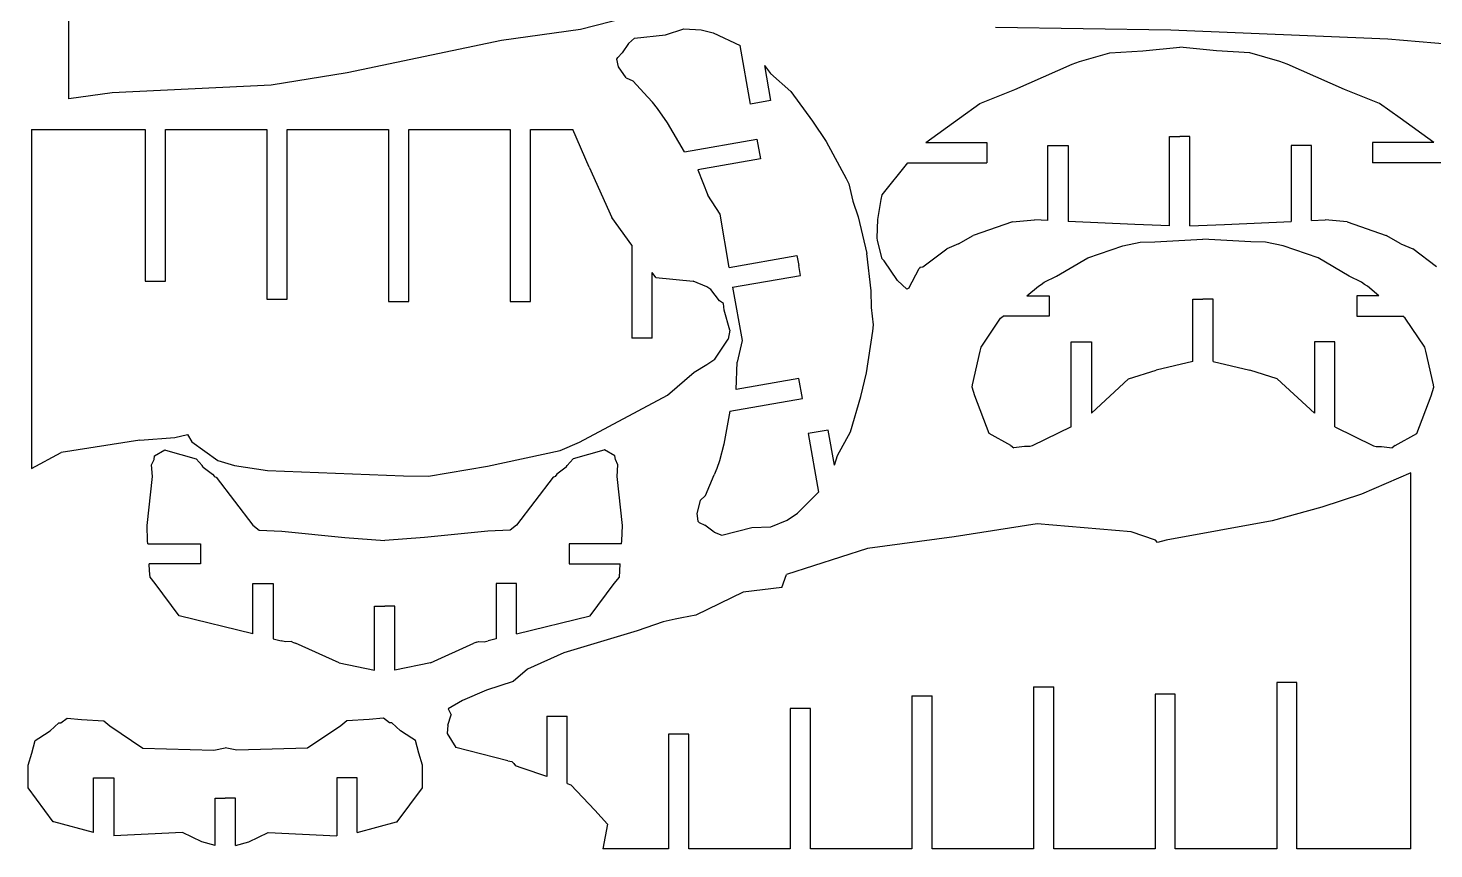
# Model space of a CAD drawing. Extents: x -403 to 998, y -258 to 587.
# Drawn here: x -398.6 to -142, y 49.3 to 199.2 of the extents above; entities that cross this region are included whole.
import ezdxf

# ---------------------------------------------------------------- set-up
doc = ezdxf.new("R2010")
doc.units = 0
doc.header["$MEASUREMENT"] = 0
doc.layers.add('LAYER_1', color=7, linetype='CONTINUOUS')

msp = doc.modelspace()

# ---------------------------------------------------------------- linework, layer by layer
at = {"layer": 'LAYER_1', "color": 30}
for points in [[(-391.1698, 186.2667), (-391.1698, 186.2667), (-391.1698, 257.5821), (-391.1698, 257.5821)], [(-284.1992, 202.3808), (-284.1992, 202.3808), (-297.7259, 198.9234), (-297.7259, 198.9234)], [(-297.7259, 198.9234), (-297.7259, 198.9234), (-312.1889, 196.8817), (-312.1889, 196.8817)], [(-222.0166, 199.2956), (-222.0166, 199.2956), (-190.021, 198.8632), (-190.021, 198.8632)], [(-190.021, 198.8632), (-190.021, 198.8632), (-150.3676, 197.2107), (-150.3676, 197.2107)], [(-312.1889, 196.8817), (-312.1889, 196.8817), (-340.3543, 190.9654), (-340.3543, 190.9654)], [(-150.3676, 197.2107), (-150.3676, 197.2107), (-138.9477, 196.2291), (-138.9477, 196.2291)], [(-340.3543, 190.9654), (-340.3543, 190.9654), (-354.2318, 188.7152), (-354.2318, 188.7152)], [(-354.2318, 188.7152), (-354.2318, 188.7152), (-383.2162, 187.312), (-383.2162, 187.312)], [(-383.2162, 187.312), (-383.2162, 187.312), (-391.1698, 186.2667), (-391.1698, 186.2667)]]:
    msp.add_open_spline(points, degree=3, dxfattribs=at)
at = {"layer": 'LAYER_1'}
for points in [[(-287.8718, 197.3428), (-287.8718, 197.3428), (-282.2161, 197.9345), (-282.2161, 197.9345)], [(-282.2161, 197.9345), (-282.2161, 197.9345), (-278.9139, 199.0098), (-278.9139, 199.0098)], [(-278.9139, 199.0098), (-278.9139, 199.0098), (-275.6958, 198.8377), (-275.6958, 198.8377)], [(-275.6958, 198.8377), (-275.6958, 198.8377), (-273.5287, 198.2745), (-273.5287, 198.2745)], [(-273.5287, 198.2745), (-273.5287, 198.2745), (-268.5801, 195.9653), (-268.5801, 195.9653)], [(-289.0083, 196.3701), (-289.0083, 196.3701), (-290.1409, 194.6184), (-290.1409, 194.6184)], [(-289.0083, 196.3701), (-289.0083, 196.3701), (-287.8718, 197.3428), (-287.8718, 197.3428)], [(-266.7086, 185.2824), (-266.7086, 185.2824), (-268.5801, 195.9653), (-268.5801, 195.9653)], [(-195.0857, 195.0009), (-195.0857, 195.0009), (-188.3625, 195.6858), (-188.3625, 195.6858)], [(-181.6392, 195.0009), (-181.6392, 195.0009), (-188.3625, 195.6858), (-188.3625, 195.6858)], [(-291.092, 193.4859), (-291.092, 193.4859), (-290.9588, 193.7673), (-290.9588, 193.7673)], [(-290.8142, 192.0697), (-290.8142, 192.0697), (-291.092, 193.4859), (-291.092, 193.4859)], [(-290.9588, 193.7673), (-290.9588, 193.7673), (-290.1409, 194.6184), (-290.1409, 194.6184)], [(-218.4584, 187.9393), (-218.4584, 187.9393), (-207.9814, 192.5931), (-207.9814, 192.5931)], [(-207.9814, 192.5931), (-207.9814, 192.5931), (-206.659, 193.0352), (-206.659, 193.0352)], [(-206.659, 193.0352), (-206.659, 193.0352), (-201.1342, 194.6333), (-201.1342, 194.6333)], [(-201.1342, 194.6333), (-201.1342, 194.6333), (-195.0857, 195.0009), (-195.0857, 195.0009)], [(-175.5907, 194.6333), (-175.5907, 194.6333), (-181.6392, 195.0009), (-181.6392, 195.0009)], [(-170.0659, 193.0352), (-170.0659, 193.0352), (-175.5907, 194.6333), (-175.5907, 194.6333)], [(-168.7435, 192.5931), (-168.7435, 192.5931), (-170.0659, 193.0352), (-170.0659, 193.0352)], [(-158.2665, 187.9393), (-158.2665, 187.9393), (-168.7435, 192.5931), (-168.7435, 192.5931)], [(-289.433, 190.0673), (-289.433, 190.0673), (-290.8142, 192.0697), (-290.8142, 192.0697)], [(-289.433, 190.0673), (-289.433, 190.0673), (-288.2158, 189.5452), (-288.2158, 189.5452)], [(-264.1834, 192.31), (-264.1834, 192.31), (-263.0641, 185.9209), (-263.0641, 185.9209)], [(-264.1834, 192.31), (-264.1834, 192.31), (-263.0495, 190.8954), (-263.0495, 190.8954)], [(-263.0495, 190.8954), (-263.0495, 190.8954), (-259.3727, 187.5841), (-259.3727, 187.5841)], [(-288.2158, 189.5452), (-288.2158, 189.5452), (-285.4292, 186.5494), (-285.4292, 186.5494)], [(-259.3727, 187.5841), (-259.3727, 187.5841), (-255.4095, 182.1779), (-255.4095, 182.1779)], [(-224.8483, 185.387), (-224.8483, 185.387), (-218.4584, 187.9393), (-218.4584, 187.9393)], [(-151.8766, 185.387), (-151.8766, 185.387), (-158.2665, 187.9393), (-158.2665, 187.9393)], [(-284.5909, 185.6263), (-284.5909, 185.6263), (-285.4292, 186.5494), (-285.4292, 186.5494)], [(-283.6736, 184.4573), (-283.6736, 184.4573), (-284.5909, 185.6263), (-284.5909, 185.6263)], [(-263.0641, 185.9209), (-263.0641, 185.9209), (-266.7086, 185.2824), (-266.7086, 185.2824)], [(-228.5791, 182.7014), (-228.5791, 182.7014), (-224.8483, 185.387), (-224.8483, 185.387)], [(-148.1458, 182.7014), (-148.1458, 182.7014), (-151.8766, 185.387), (-151.8766, 185.387)], [(-281.8396, 181.854), (-281.8396, 181.854), (-283.6736, 184.4573), (-283.6736, 184.4573)], [(-234.7279, 178.2437), (-234.7279, 178.2437), (-228.5791, 182.7014), (-228.5791, 182.7014)], [(-141.997, 178.2437), (-141.997, 178.2437), (-148.1458, 182.7014), (-148.1458, 182.7014)], [(-397.9751, 180.625), (-397.9751, 180.625), (-397.9751, 118.7191), (-397.9751, 118.7191)], [(-397.9751, 180.625), (-397.9751, 180.625), (-377.1919, 180.625), (-377.1919, 180.625)], [(-377.1919, 180.625), (-377.1919, 180.625), (-377.1919, 152.9604), (-377.1919, 152.9604)], [(-373.492, 152.9604), (-373.492, 152.9604), (-373.492, 180.625), (-373.492, 180.625)], [(-373.492, 180.625), (-373.492, 180.625), (-354.9921, 180.625), (-354.9921, 180.625)], [(-354.9921, 180.625), (-354.9921, 180.625), (-354.9921, 149.655), (-354.9921, 149.655)], [(-351.2921, 149.655), (-351.2921, 149.655), (-351.2921, 180.625), (-351.2921, 180.625)], [(-351.2921, 180.625), (-351.2921, 180.625), (-332.7922, 180.625), (-332.7922, 180.625)], [(-332.7922, 180.625), (-332.7922, 180.625), (-332.7922, 149.2451), (-332.7922, 149.2451)], [(-329.0922, 149.2451), (-329.0922, 149.2451), (-329.0922, 180.625), (-329.0922, 180.625)], [(-329.0922, 180.625), (-329.0922, 180.625), (-310.5923, 180.625), (-310.5923, 180.625)], [(-310.5923, 180.625), (-310.5923, 180.625), (-310.5923, 149.2451), (-310.5923, 149.2451)], [(-306.8924, 149.2451), (-306.8924, 149.2451), (-306.8924, 180.625), (-306.8924, 180.625)], [(-306.8924, 180.625), (-306.8924, 180.625), (-299.1652, 180.625), (-299.1652, 180.625)], [(-296.1704, 173.7595), (-296.1704, 173.7595), (-299.1652, 180.625), (-299.1652, 180.625)], [(-278.7867, 176.5812), (-278.7867, 176.5812), (-281.8396, 181.854), (-281.8396, 181.854)], [(-255.4095, 182.1779), (-255.4095, 182.1779), (-252.9121, 178.4596), (-252.9121, 178.4596)], [(-278.7867, 176.5812), (-278.7867, 176.5812), (-265.5378, 178.9024), (-265.5378, 178.9024)], [(-265.5378, 178.9024), (-265.5378, 178.9024), (-264.8992, 175.2578), (-264.8992, 175.2578)], [(-252.9121, 178.4596), (-252.9121, 178.4596), (-249.2658, 171.7224), (-249.2658, 171.7224)], [(-234.7279, 178.2437), (-234.7279, 178.2437), (-223.5701, 178.2437), (-223.5701, 178.2437)], [(-223.5701, 178.2437), (-223.5701, 178.2437), (-223.5701, 174.5438), (-223.5701, 174.5438)], [(-212.4123, 164.0337), (-212.4123, 164.0337), (-212.4123, 177.6981), (-212.4123, 177.6981)], [(-212.4123, 177.6981), (-212.4123, 177.6981), (-208.7124, 177.6981), (-208.7124, 177.6981)], [(-208.7124, 177.6981), (-208.7124, 177.6981), (-208.7124, 163.8654), (-208.7124, 163.8654)], [(-190.2125, 163.0664), (-190.2125, 163.0664), (-190.2125, 179.3404), (-190.2125, 179.3404)], [(-190.2125, 179.3404), (-190.2125, 179.3404), (-188.3625, 179.3404), (-188.3625, 179.3404)], [(-186.5124, 179.3404), (-186.5124, 179.3404), (-188.3625, 179.3404), (-188.3625, 179.3404)], [(-186.5124, 163.0664), (-186.5124, 163.0664), (-186.5124, 179.3404), (-186.5124, 179.3404)], [(-164.3126, 177.6981), (-164.3126, 177.6981), (-168.0125, 177.6981), (-168.0125, 177.6981)], [(-168.0125, 177.6981), (-168.0125, 177.6981), (-168.0125, 163.8654), (-168.0125, 163.8654)], [(-164.3126, 164.0337), (-164.3126, 164.0337), (-164.3126, 177.6981), (-164.3126, 177.6981)], [(-141.997, 178.2437), (-141.997, 178.2437), (-153.1548, 178.2437), (-153.1548, 178.2437)], [(-153.1548, 178.2437), (-153.1548, 178.2437), (-153.1548, 174.5438), (-153.1548, 174.5438)], [(-264.8992, 175.2578), (-264.8992, 175.2578), (-276.3515, 173.2514), (-276.3515, 173.2514)], [(-242.6874, 168.7099), (-242.6874, 168.7099), (-238.0025, 174.5438), (-238.0025, 174.5438)], [(-238.0025, 174.5438), (-238.0025, 174.5438), (-223.5701, 174.5438), (-223.5701, 174.5438)], [(-138.7224, 174.5438), (-138.7224, 174.5438), (-153.1548, 174.5438), (-153.1548, 174.5438)], [(-296.1704, 173.7595), (-296.1704, 173.7595), (-292.0115, 164.5502), (-292.0115, 164.5502)], [(-276.3515, 173.2514), (-276.3515, 173.2514), (-274.4918, 168.6361), (-274.4918, 168.6361)], [(-249.2658, 171.7224), (-249.2658, 171.7224), (-248.7614, 170.6914), (-248.7614, 170.6914)], [(-248.7614, 170.6914), (-248.7614, 170.6914), (-248.0108, 167.5442), (-248.0108, 167.5442)], [(-272.2548, 165.2111), (-272.2548, 165.2111), (-274.4918, 168.6361), (-274.4918, 168.6361)], [(-248.0108, 167.5442), (-248.0108, 167.5442), (-247.058, 164.6802), (-247.058, 164.6802)], [(-243.4618, 164.2021), (-243.4618, 164.2021), (-242.8654, 167.8331), (-242.8654, 167.8331)], [(-242.8654, 167.8331), (-242.8654, 167.8331), (-242.6874, 168.7099), (-242.6874, 168.7099)], [(-288.3925, 159.5068), (-288.3925, 159.5068), (-292.0115, 164.5502), (-292.0115, 164.5502)], [(-270.6364, 155.4711), (-270.6364, 155.4711), (-272.2548, 165.2111), (-272.2548, 165.2111)], [(-247.058, 164.6802), (-247.058, 164.6802), (-245.4854, 157.9992), (-245.4854, 157.9992)], [(-243.5939, 160.8437), (-243.5939, 160.8437), (-243.4618, 164.2021), (-243.4618, 164.2021)], [(-218.8932, 163.7638), (-218.8932, 163.7638), (-226.0596, 161.2809), (-226.0596, 161.2809)], [(-218.8932, 163.7638), (-218.8932, 163.7638), (-214.8867, 164.1463), (-214.8867, 164.1463)], [(-212.4123, 164.0337), (-212.4123, 164.0337), (-214.8867, 164.1463), (-214.8867, 164.1463)], [(-196.5364, 163.3114), (-196.5364, 163.3114), (-208.7124, 163.8654), (-208.7124, 163.8654)], [(-190.2125, 163.0664), (-190.2125, 163.0664), (-196.5364, 163.3114), (-196.5364, 163.3114)], [(-186.5124, 163.0664), (-186.5124, 163.0664), (-180.1885, 163.3114), (-180.1885, 163.3114)], [(-180.1885, 163.3114), (-180.1885, 163.3114), (-168.0125, 163.8654), (-168.0125, 163.8654)], [(-164.3126, 164.0337), (-164.3126, 164.0337), (-161.8382, 164.1463), (-161.8382, 164.1463)], [(-157.8317, 163.7638), (-157.8317, 163.7638), (-161.8382, 164.1463), (-161.8382, 164.1463)], [(-157.8317, 163.7638), (-157.8317, 163.7638), (-150.6653, 161.2809), (-150.6653, 161.2809)], [(-288.3925, 159.5068), (-288.3925, 159.5068), (-288.3925, 142.5588), (-288.3925, 142.5588)], [(-243.5317, 160.3481), (-243.5317, 160.3481), (-243.5939, 160.8437), (-243.5939, 160.8437)], [(-242.679, 157.0042), (-242.679, 157.0042), (-243.5317, 160.3481), (-243.5317, 160.3481)], [(-228.7229, 159.7949), (-228.7229, 159.7949), (-230.8966, 158.8269), (-230.8966, 158.8269)], [(-228.7229, 159.7949), (-228.7229, 159.7949), (-226.0596, 161.2809), (-226.0596, 161.2809)], [(-205.1362, 157.2062), (-205.1362, 157.2062), (-198.7805, 159.4273), (-198.7805, 159.4273)], [(-198.7805, 159.4273), (-198.7805, 159.4273), (-195.5643, 160.0952), (-195.5643, 160.0952)], [(-195.5643, 160.0952), (-195.5643, 160.0952), (-192.8951, 160.1123), (-192.8951, 160.1123)], [(-192.8951, 160.1123), (-192.8951, 160.1123), (-184.1292, 160.6401), (-184.1292, 160.6401)], [(-175.3632, 160.1123), (-175.3632, 160.1123), (-184.1292, 160.6401), (-184.1292, 160.6401)], [(-172.6941, 160.0952), (-172.6941, 160.0952), (-175.3632, 160.1123), (-175.3632, 160.1123)], [(-169.4779, 159.4273), (-169.4779, 159.4273), (-172.6941, 160.0952), (-172.6941, 160.0952)], [(-163.1222, 157.2062), (-163.1222, 157.2062), (-169.4779, 159.4273), (-169.4779, 159.4273)], [(-148.002, 159.7949), (-148.002, 159.7949), (-150.6653, 161.2809), (-150.6653, 161.2809)], [(-148.002, 159.7949), (-148.002, 159.7949), (-145.8283, 158.8269), (-145.8283, 158.8269)], [(-270.6364, 155.4711), (-270.6364, 155.4711), (-258.2285, 157.6449), (-258.2285, 157.6449)], [(-258.2285, 157.6449), (-258.2285, 157.6449), (-257.9093, 155.8226), (-257.9093, 155.8226)], [(-244.6931, 151.1815), (-244.6931, 151.1815), (-245.4854, 157.9992), (-245.4854, 157.9992)], [(-242.3065, 156.6739), (-242.3065, 156.6739), (-242.679, 157.0042), (-242.679, 157.0042)], [(-239.9111, 153.0642), (-239.9111, 153.0642), (-242.3065, 156.6739), (-242.3065, 156.6739)], [(-235.2341, 155.5745), (-235.2341, 155.5745), (-230.8966, 158.8269), (-230.8966, 158.8269)], [(-210.8486, 153.8681), (-210.8486, 153.8681), (-205.1362, 157.2062), (-205.1362, 157.2062)], [(-157.4098, 153.8681), (-157.4098, 153.8681), (-163.1222, 157.2062), (-163.1222, 157.2062)], [(-141.4908, 155.5745), (-141.4908, 155.5745), (-145.8283, 158.8269), (-145.8283, 158.8269)], [(-284.0123, 153.5994), (-284.0123, 153.5994), (-284.6925, 154.51), (-284.6925, 154.51)], [(-284.6925, 142.5588), (-284.6925, 142.5588), (-284.6925, 154.51), (-284.6925, 154.51)], [(-269.9979, 151.8266), (-269.9979, 151.8266), (-257.59, 154.0004), (-257.59, 154.0004)], [(-257.59, 154.0004), (-257.59, 154.0004), (-257.9093, 155.8226), (-257.9093, 155.8226)], [(-237.8085, 151.6897), (-237.8085, 151.6897), (-235.9204, 155.265), (-235.9204, 155.265)], [(-235.7595, 155.5012), (-235.7595, 155.5012), (-235.9204, 155.265), (-235.9204, 155.265)], [(-235.7595, 155.5012), (-235.7595, 155.5012), (-235.2341, 155.5745), (-235.2341, 155.5745)], [(-377.1919, 152.9604), (-377.1919, 152.9604), (-373.492, 152.9604), (-373.492, 152.9604)], [(-284.0123, 153.5994), (-284.0123, 153.5994), (-277.185, 152.9789), (-277.185, 152.9789)], [(-274.6896, 151.9078), (-274.6896, 151.9078), (-277.185, 152.9789), (-277.185, 152.9789)], [(-273.9654, 151.4065), (-273.9654, 151.4065), (-274.6896, 151.9078), (-274.6896, 151.9078)], [(-272.3721, 149.3839), (-272.3721, 149.3839), (-273.9654, 151.4065), (-273.9654, 151.4065)], [(-269.9979, 151.8266), (-269.9979, 151.8266), (-268.2087, 142.1165), (-268.2087, 142.1165)], [(-238.1691, 151.4606), (-238.1691, 151.4606), (-239.9111, 153.0642), (-239.9111, 153.0642)], [(-237.8085, 151.6897), (-237.8085, 151.6897), (-238.1691, 151.4606), (-238.1691, 151.4606)], [(-216.2473, 150.279), (-216.2473, 150.279), (-214.1434, 152.0578), (-214.1434, 152.0578)], [(-214.1434, 152.0578), (-214.1434, 152.0578), (-213.6307, 152.3392), (-213.6307, 152.3392)], [(-213.6307, 152.3392), (-213.6307, 152.3392), (-213.0991, 152.7555), (-213.0991, 152.7555)], [(-213.0991, 152.7555), (-213.0991, 152.7555), (-210.8486, 153.8681), (-210.8486, 153.8681)], [(-155.1593, 152.7555), (-155.1593, 152.7555), (-157.4098, 153.8681), (-157.4098, 153.8681)], [(-154.6276, 152.3392), (-154.6276, 152.3392), (-155.1593, 152.7555), (-155.1593, 152.7555)], [(-154.115, 152.0578), (-154.115, 152.0578), (-154.6276, 152.3392), (-154.6276, 152.3392)], [(-152.0111, 150.279), (-152.0111, 150.279), (-154.115, 152.0578), (-154.115, 152.0578)], [(-354.9921, 149.655), (-354.9921, 149.655), (-351.2921, 149.655), (-351.2921, 149.655)], [(-332.7922, 149.2451), (-332.7922, 149.2451), (-329.0922, 149.2451), (-329.0922, 149.2451)], [(-310.5923, 149.2451), (-310.5923, 149.2451), (-306.8924, 149.2451), (-306.8924, 149.2451)], [(-271.6633, 148.8531), (-271.6633, 148.8531), (-272.3721, 149.3839), (-272.3721, 149.3839)], [(-271.5103, 147.6712), (-271.5103, 147.6712), (-271.6633, 148.8531), (-271.6633, 148.8531)], [(-244.6155, 148.1642), (-244.6155, 148.1642), (-244.6931, 151.1815), (-244.6931, 151.1815)], [(-216.2473, 150.279), (-216.2473, 150.279), (-212.2131, 150.279), (-212.2131, 150.279)], [(-212.2131, 150.279), (-212.2131, 150.279), (-212.2131, 146.579), (-212.2131, 146.579)], [(-185.9792, 138.2548), (-185.9792, 138.2548), (-185.9792, 149.6721), (-185.9792, 149.6721)], [(-185.9792, 149.6721), (-185.9792, 149.6721), (-184.1292, 149.6721), (-184.1292, 149.6721)], [(-182.2792, 149.6721), (-182.2792, 149.6721), (-184.1292, 149.6721), (-184.1292, 149.6721)], [(-182.2792, 138.2548), (-182.2792, 138.2548), (-182.2792, 149.6721), (-182.2792, 149.6721)], [(-152.0111, 150.279), (-152.0111, 150.279), (-156.0453, 150.279), (-156.0453, 150.279)], [(-156.0453, 150.279), (-156.0453, 150.279), (-156.0453, 146.579), (-156.0453, 146.579)], [(-270.4884, 143.9828), (-270.4884, 143.9828), (-271.5103, 147.6712), (-271.5103, 147.6712)], [(-244.2515, 144.9493), (-244.2515, 144.9493), (-244.6155, 148.1642), (-244.6155, 148.1642)], [(-221.0714, 146.1937), (-221.0714, 146.1937), (-220.6168, 146.579), (-220.6168, 146.579)], [(-212.2131, 146.579), (-212.2131, 146.579), (-220.6168, 146.579), (-220.6168, 146.579)], [(-156.0453, 146.579), (-156.0453, 146.579), (-147.6416, 146.579), (-147.6416, 146.579)], [(-147.1869, 146.1937), (-147.1869, 146.1937), (-147.6416, 146.579), (-147.6416, 146.579)], [(-270.4884, 143.9828), (-270.4884, 143.9828), (-270.7971, 142.3643), (-270.7971, 142.3643)], [(-245.5142, 136.2327), (-245.5142, 136.2327), (-244.3754, 143.8083), (-244.3754, 143.8083)], [(-244.3754, 143.8083), (-244.3754, 143.8083), (-244.2515, 144.9493), (-244.2515, 144.9493)], [(-224.6089, 140.8753), (-224.6089, 140.8753), (-221.0714, 146.1937), (-221.0714, 146.1937)], [(-143.6495, 140.8753), (-143.6495, 140.8753), (-147.1869, 146.1937), (-147.1869, 146.1937)], [(-284.6925, 142.5588), (-284.6925, 142.5588), (-288.3925, 142.5588), (-288.3925, 142.5588)], [(-272.9784, 139.0905), (-272.9784, 139.0905), (-270.7971, 142.3643), (-270.7971, 142.3643)], [(-268.2087, 142.1165), (-268.2087, 142.1165), (-269.1482, 138.1351), (-269.1482, 138.1351)], [(-208.1791, 141.883), (-208.1791, 141.883), (-205.3108, 141.883), (-205.3108, 141.883)], [(-208.1791, 134.1773), (-208.1791, 134.1773), (-208.1791, 141.883), (-208.1791, 141.883)], [(-205.3108, 141.883), (-205.3108, 141.883), (-204.479, 141.883), (-204.479, 141.883)], [(-204.479, 141.883), (-204.479, 141.883), (-204.479, 128.8716), (-204.479, 128.8716)], [(-163.7793, 141.883), (-163.7793, 141.883), (-163.7793, 128.8716), (-163.7793, 128.8716)], [(-162.9476, 141.883), (-162.9476, 141.883), (-163.7793, 141.883), (-163.7793, 141.883)], [(-160.0793, 141.883), (-160.0793, 141.883), (-162.9476, 141.883), (-162.9476, 141.883)], [(-160.0793, 134.1773), (-160.0793, 134.1773), (-160.0793, 141.883), (-160.0793, 141.883)], [(-274.6896, 137.708), (-274.6896, 137.708), (-273.2469, 138.69), (-273.2469, 138.69)], [(-273.2469, 138.69), (-273.2469, 138.69), (-272.9784, 139.0905), (-272.9784, 139.0905)], [(-226.1853, 134.0013), (-226.1853, 134.0013), (-224.7912, 140.1468), (-224.7912, 140.1468)], [(-224.7912, 140.1468), (-224.7912, 140.1468), (-224.6089, 140.8753), (-224.6089, 140.8753)], [(-143.4672, 140.1468), (-143.4672, 140.1468), (-143.6495, 140.8753), (-143.6495, 140.8753)], [(-142.0731, 134.0013), (-142.0731, 134.0013), (-143.4672, 140.1468), (-143.4672, 140.1468)], [(-281.847, 132.1268), (-281.847, 132.1268), (-276.98, 136.3385), (-276.98, 136.3385)], [(-276.98, 136.3385), (-276.98, 136.3385), (-274.6896, 137.708), (-274.6896, 137.708)], [(-269.3281, 133.1623), (-269.3281, 133.1623), (-269.1482, 138.1351), (-269.1482, 138.1351)], [(-246.5988, 131.8869), (-246.5988, 131.8869), (-245.5142, 136.2327), (-245.5142, 136.2327)], [(-197.6878, 135.137), (-197.6878, 135.137), (-192.6649, 136.6747), (-192.6649, 136.6747)], [(-185.9792, 138.2548), (-185.9792, 138.2548), (-192.6649, 136.6747), (-192.6649, 136.6747)], [(-182.2792, 138.2548), (-182.2792, 138.2548), (-175.5935, 136.6747), (-175.5935, 136.6747)], [(-170.5706, 135.137), (-170.5706, 135.137), (-175.5935, 136.6747), (-175.5935, 136.6747)], [(-257.8759, 135.1687), (-257.8759, 135.1687), (-269.3281, 133.1623), (-269.3281, 133.1623)], [(-257.2374, 131.5242), (-257.2374, 131.5242), (-257.8759, 135.1687), (-257.8759, 135.1687)], [(-226.2574, 133.6111), (-226.2574, 133.6111), (-226.1853, 134.0013), (-226.1853, 134.0013)], [(-225.7605, 132.0255), (-225.7605, 132.0255), (-226.2574, 133.6111), (-226.2574, 133.6111)], [(-208.1791, 126.3695), (-208.1791, 126.3695), (-208.1791, 134.1773), (-208.1791, 134.1773)], [(-197.6878, 135.137), (-197.6878, 135.137), (-204.479, 128.8716), (-204.479, 128.8716)], [(-170.5706, 135.137), (-170.5706, 135.137), (-163.7793, 128.8716), (-163.7793, 128.8716)], [(-160.0793, 126.3695), (-160.0793, 126.3695), (-160.0793, 134.1773), (-160.0793, 134.1773)], [(-142.4979, 132.0255), (-142.4979, 132.0255), (-142.001, 133.6111), (-142.001, 133.6111)], [(-142.001, 133.6111), (-142.001, 133.6111), (-142.0731, 134.0013), (-142.0731, 134.0013)], [(-297.9171, 123.547), (-297.9171, 123.547), (-281.847, 132.1268), (-281.847, 132.1268)], [(-270.4863, 129.203), (-270.4863, 129.203), (-257.2374, 131.5242), (-257.2374, 131.5242)], [(-248.4881, 125.4553), (-248.4881, 125.4553), (-246.5988, 131.8869), (-246.5988, 131.8869)], [(-223.1515, 125.1296), (-223.1515, 125.1296), (-225.7605, 132.0255), (-225.7605, 132.0255)], [(-145.1069, 125.1296), (-145.1069, 125.1296), (-142.4979, 132.0255), (-142.4979, 132.0255)], [(-270.4863, 129.203), (-270.4863, 129.203), (-271.5649, 123.2064), (-271.5649, 123.2064)], [(-252.5251, 125.7646), (-252.5251, 125.7646), (-256.1695, 125.1261), (-256.1695, 125.1261)], [(-251.4057, 119.3754), (-251.4057, 119.3754), (-252.5251, 125.7646), (-252.5251, 125.7646)], [(-208.1791, 126.3695), (-208.1791, 126.3695), (-215.2803, 122.9071), (-215.2803, 122.9071)], [(-160.0793, 126.3695), (-160.0793, 126.3695), (-152.9781, 122.9071), (-152.9781, 122.9071)], [(-378.1798, 123.921), (-378.1798, 123.921), (-392.561, 121.6862), (-392.561, 121.6862)], [(-378.1798, 123.921), (-378.1798, 123.921), (-371.7947, 124.4344), (-371.7947, 124.4344)], [(-371.7947, 124.4344), (-371.7947, 124.4344), (-369.475, 124.9662), (-369.475, 124.9662)], [(-369.475, 124.9662), (-369.475, 124.9662), (-368.6631, 123.64), (-368.6631, 123.64)], [(-368.6631, 123.64), (-368.6631, 123.64), (-363.9629, 120.2039), (-363.9629, 120.2039)], [(-301.4547, 122.0067), (-301.4547, 122.0067), (-297.9171, 123.547), (-297.9171, 123.547)], [(-271.5649, 123.2064), (-271.5649, 123.2064), (-272.4046, 120.1347), (-272.4046, 120.1347)], [(-256.1695, 125.1261), (-256.1695, 125.1261), (-254.2979, 114.4432), (-254.2979, 114.4432)], [(-250.8203, 121.0913), (-250.8203, 121.0913), (-248.4881, 125.4553), (-248.4881, 125.4553)], [(-219.1984, 122.9232), (-219.1984, 122.9232), (-223.1515, 125.1296), (-223.1515, 125.1296)], [(-149.06, 122.9232), (-149.06, 122.9232), (-145.1069, 125.1296), (-145.1069, 125.1296)], [(-397.9751, 118.7191), (-397.9751, 118.7191), (-392.561, 121.6862), (-392.561, 121.6862)], [(-375.5887, 120.3613), (-375.5887, 120.3613), (-375.5156, 121.0519), (-375.5156, 121.0519)], [(-375.5156, 121.0519), (-375.5156, 121.0519), (-373.6293, 122.1282), (-373.6293, 122.1282)], [(-373.6293, 122.1282), (-373.6293, 122.1282), (-373.4684, 122.1061), (-373.4684, 122.1061)], [(-373.4684, 122.1061), (-373.4684, 122.1061), (-367.9017, 120.4891), (-367.9017, 120.4891)], [(-314.7279, 119.1677), (-314.7279, 119.1677), (-301.4547, 122.0067), (-301.4547, 122.0067)], [(-293.4997, 122.1061), (-293.4997, 122.1061), (-299.0664, 120.4891), (-299.0664, 120.4891)], [(-293.3388, 122.1282), (-293.3388, 122.1282), (-293.4997, 122.1061), (-293.4997, 122.1061)], [(-291.4525, 121.0519), (-291.4525, 121.0519), (-293.3388, 122.1282), (-293.3388, 122.1282)], [(-291.3794, 120.3613), (-291.3794, 120.3613), (-291.4525, 121.0519), (-291.4525, 121.0519)], [(-251.4057, 119.3754), (-251.4057, 119.3754), (-250.8203, 121.0913), (-250.8203, 121.0913)], [(-219.1984, 122.9232), (-219.1984, 122.9232), (-218.6572, 122.5252), (-218.6572, 122.5252)], [(-216.7202, 122.7412), (-216.7202, 122.7412), (-218.6572, 122.5252), (-218.6572, 122.5252)], [(-215.7209, 122.7546), (-215.7209, 122.7546), (-216.7202, 122.7412), (-216.7202, 122.7412)], [(-215.2803, 122.9071), (-215.2803, 122.9071), (-215.7209, 122.7546), (-215.7209, 122.7546)], [(-152.9781, 122.9071), (-152.9781, 122.9071), (-152.5375, 122.7546), (-152.5375, 122.7546)], [(-152.5375, 122.7546), (-152.5375, 122.7546), (-151.5382, 122.7412), (-151.5382, 122.7412)], [(-151.5382, 122.7412), (-151.5382, 122.7412), (-149.6012, 122.5252), (-149.6012, 122.5252)], [(-149.06, 122.9232), (-149.06, 122.9232), (-149.6012, 122.5252), (-149.6012, 122.5252)], [(-376.0519, 119.3916), (-376.0519, 119.3916), (-375.5887, 120.3613), (-375.5887, 120.3613)], [(-375.9011, 117.2985), (-375.9011, 117.2985), (-376.0519, 119.3916), (-376.0519, 119.3916)], [(-366.7818, 119.2981), (-366.7818, 119.2981), (-367.9017, 120.4891), (-367.9017, 120.4891)], [(-366.6162, 119.0104), (-366.6162, 119.0104), (-366.7818, 119.2981), (-366.7818, 119.2981)], [(-366.6162, 119.0104), (-366.6162, 119.0104), (-364.9171, 117.7331), (-364.9171, 117.7331)], [(-363.9629, 120.2039), (-363.9629, 120.2039), (-360.9032, 119.2777), (-360.9032, 119.2777)], [(-360.9032, 119.2777), (-360.9032, 119.2777), (-354.8653, 118.3835), (-354.8653, 118.3835)], [(-354.8653, 118.3835), (-354.8653, 118.3835), (-330.0743, 117.4089), (-330.0743, 117.4089)], [(-325.5057, 117.3455), (-325.5057, 117.3455), (-314.7279, 119.1677), (-314.7279, 119.1677)], [(-300.3519, 119.0104), (-300.3519, 119.0104), (-302.051, 117.7331), (-302.051, 117.7331)], [(-300.3519, 119.0104), (-300.3519, 119.0104), (-300.1863, 119.2981), (-300.1863, 119.2981)], [(-300.1863, 119.2981), (-300.1863, 119.2981), (-299.0664, 120.4891), (-299.0664, 120.4891)], [(-290.9162, 119.3916), (-290.9162, 119.3916), (-291.3794, 120.3613), (-291.3794, 120.3613)], [(-291.067, 117.2985), (-291.067, 117.2985), (-290.9162, 119.3916), (-290.9162, 119.3916)], [(-272.8699, 118.7235), (-272.8699, 118.7235), (-273.3445, 117.5704), (-273.3445, 117.5704)], [(-272.4046, 120.1347), (-272.4046, 120.1347), (-272.8699, 118.7235), (-272.8699, 118.7235)], [(-376.8597, 108.3617), (-376.8597, 108.3617), (-375.9011, 117.2985), (-375.9011, 117.2985)], [(-364.9171, 117.7331), (-364.9171, 117.7331), (-364.5709, 117.3029), (-364.5709, 117.3029)], [(-364.5709, 117.3029), (-364.5709, 117.3029), (-364.4713, 117.2308), (-364.4713, 117.2308)], [(-364.4713, 117.2308), (-364.4713, 117.2308), (-364.235, 117.1478), (-364.235, 117.1478)], [(-364.235, 117.1478), (-364.235, 117.1478), (-357.548, 108.4101), (-357.548, 108.4101)], [(-330.0743, 117.4089), (-330.0743, 117.4089), (-325.5057, 117.3455), (-325.5057, 117.3455)], [(-302.7331, 117.1478), (-302.7331, 117.1478), (-309.4201, 108.4101), (-309.4201, 108.4101)], [(-302.4968, 117.2308), (-302.4968, 117.2308), (-302.7331, 117.1478), (-302.7331, 117.1478)], [(-302.3972, 117.3029), (-302.3972, 117.3029), (-302.4968, 117.2308), (-302.4968, 117.2308)], [(-302.051, 117.7331), (-302.051, 117.7331), (-302.3972, 117.3029), (-302.3972, 117.3029)], [(-290.1084, 108.3617), (-290.1084, 108.3617), (-291.067, 117.2985), (-291.067, 117.2985)], [(-274.9467, 113.8057), (-274.9467, 113.8057), (-273.3445, 117.5704), (-273.3445, 117.5704)], [(-146.1888, 117.9807), (-146.1888, 117.9807), (-155.2164, 114.0623), (-155.2164, 114.0623)], [(-146.1888, 49.2958), (-146.1888, 49.2958), (-146.1888, 117.9807), (-146.1888, 117.9807)], [(-275.9139, 112.9009), (-275.9139, 112.9009), (-274.9467, 113.8057), (-274.9467, 113.8057)], [(-258.1668, 110.5892), (-258.1668, 110.5892), (-254.2979, 114.4432), (-254.2979, 114.4432)], [(-155.2164, 114.0623), (-155.2164, 114.0623), (-162.433, 111.6673), (-162.433, 111.6673)], [(-275.9139, 112.9009), (-275.9139, 112.9009), (-276.5321, 110.5481), (-276.5321, 110.5481)], [(-276.5321, 110.5481), (-276.5321, 110.5481), (-276.3119, 109.1219), (-276.3119, 109.1219)], [(-260.0133, 109.3229), (-260.0133, 109.3229), (-258.1668, 110.5892), (-258.1668, 110.5892)], [(-162.433, 111.6673), (-162.433, 111.6673), (-171.5127, 109.1638), (-171.5127, 109.1638)], [(-376.7559, 105.5544), (-376.7559, 105.5544), (-376.8597, 108.3617), (-376.8597, 108.3617)], [(-357.548, 108.4101), (-357.548, 108.4101), (-356.4044, 107.461), (-356.4044, 107.461)], [(-309.4201, 108.4101), (-309.4201, 108.4101), (-310.5637, 107.461), (-310.5637, 107.461)], [(-290.2122, 105.5544), (-290.2122, 105.5544), (-290.1084, 108.3617), (-290.1084, 108.3617)], [(-276.3119, 109.1219), (-276.3119, 109.1219), (-276.091, 108.9026), (-276.091, 108.9026)], [(-276.091, 108.9026), (-276.091, 108.9026), (-275.0324, 108.3802), (-275.0324, 108.3802)], [(-273.3718, 107.1178), (-273.3718, 107.1178), (-275.0324, 108.3802), (-275.0324, 108.3802)], [(-271.9723, 106.5894), (-271.9723, 106.5894), (-266.4524, 107.9556), (-266.4524, 107.9556)], [(-266.4524, 107.9556), (-266.4524, 107.9556), (-262.9812, 108.067), (-262.9812, 108.067)], [(-262.9812, 108.067), (-262.9812, 108.067), (-260.0133, 109.3229), (-260.0133, 109.3229)], [(-214.3723, 108.6407), (-214.3723, 108.6407), (-229.5409, 106.2799), (-229.5409, 106.2799)], [(-197.2248, 107.1984), (-197.2248, 107.1984), (-214.3723, 108.6407), (-214.3723, 108.6407)], [(-171.5127, 109.1638), (-171.5127, 109.1638), (-190.8696, 105.6343), (-190.8696, 105.6343)], [(-376.7216, 105.0119), (-376.7216, 105.0119), (-376.7559, 105.5544), (-376.7559, 105.5544)], [(-356.4044, 107.461), (-356.4044, 107.461), (-352.2763, 107.3065), (-352.2763, 107.3065)], [(-352.2763, 107.3065), (-352.2763, 107.3065), (-340.7573, 106.1303), (-340.7573, 106.1303)], [(-340.7573, 106.1303), (-340.7573, 106.1303), (-333.4841, 105.6245), (-333.4841, 105.6245)], [(-326.2108, 106.1303), (-326.2108, 106.1303), (-333.4841, 105.6245), (-333.4841, 105.6245)], [(-314.6918, 107.3065), (-314.6918, 107.3065), (-326.2108, 106.1303), (-326.2108, 106.1303)], [(-310.5637, 107.461), (-310.5637, 107.461), (-314.6918, 107.3065), (-314.6918, 107.3065)], [(-290.2465, 105.0119), (-290.2465, 105.0119), (-290.2122, 105.5544), (-290.2122, 105.5544)], [(-273.3718, 107.1178), (-273.3718, 107.1178), (-271.9723, 106.5894), (-271.9723, 106.5894)], [(-229.5409, 106.2799), (-229.5409, 106.2799), (-245.3573, 104.1255), (-245.3573, 104.1255)], [(-192.8129, 105.6424), (-192.8129, 105.6424), (-197.2248, 107.1984), (-197.2248, 107.1984)], [(-192.4079, 105.23), (-192.4079, 105.23), (-192.8129, 105.6424), (-192.8129, 105.6424)], [(-190.8696, 105.6343), (-190.8696, 105.6343), (-192.4079, 105.23), (-192.4079, 105.23)], [(-376.7216, 105.0119), (-376.7216, 105.0119), (-367.1277, 105.0119), (-367.1277, 105.0119)], [(-367.1277, 105.0119), (-367.1277, 105.0119), (-367.1277, 101.3119), (-367.1277, 101.3119)], [(-290.2465, 105.0119), (-290.2465, 105.0119), (-299.8404, 105.0119), (-299.8404, 105.0119)], [(-299.8404, 105.0119), (-299.8404, 105.0119), (-299.8404, 101.3119), (-299.8404, 101.3119)], [(-245.3573, 104.1255), (-245.3573, 104.1255), (-260.1485, 99.393), (-260.1485, 99.393)], [(-376.41, 100.0901), (-376.41, 100.0901), (-376.4874, 101.3119), (-376.4874, 101.3119)], [(-367.1277, 101.3119), (-367.1277, 101.3119), (-376.4874, 101.3119), (-376.4874, 101.3119)], [(-376.3169, 98.8917), (-376.3169, 98.8917), (-376.41, 100.0901), (-376.41, 100.0901)], [(-299.8404, 101.3119), (-299.8404, 101.3119), (-290.4807, 101.3119), (-290.4807, 101.3119)], [(-290.6512, 98.8917), (-290.6512, 98.8917), (-290.5581, 100.0901), (-290.5581, 100.0901)], [(-290.5581, 100.0901), (-290.5581, 100.0901), (-290.4807, 101.3119), (-290.4807, 101.3119)], [(-375.3738, 97.7375), (-375.3738, 97.7375), (-376.3169, 98.8917), (-376.3169, 98.8917)], [(-371.0015, 91.8543), (-371.0015, 91.8543), (-375.3738, 97.7375), (-375.3738, 97.7375)], [(-357.5339, 88.5552), (-357.5339, 88.5552), (-357.5339, 97.768), (-357.5339, 97.768)], [(-357.5339, 97.768), (-357.5339, 97.768), (-353.8339, 97.768), (-353.8339, 97.768)], [(-353.8339, 97.768), (-353.8339, 97.768), (-353.8339, 87.6488), (-353.8339, 87.6488)], [(-309.4342, 97.768), (-309.4342, 97.768), (-313.1342, 97.768), (-313.1342, 97.768)], [(-313.1342, 97.768), (-313.1342, 97.768), (-313.1342, 87.6488), (-313.1342, 87.6488)], [(-309.4342, 88.5552), (-309.4342, 88.5552), (-309.4342, 97.768), (-309.4342, 97.768)], [(-295.9666, 91.8543), (-295.9666, 91.8543), (-291.5943, 97.7375), (-291.5943, 97.7375)], [(-291.5943, 97.7375), (-291.5943, 97.7375), (-290.6512, 98.8917), (-290.6512, 98.8917)], [(-260.9998, 97.0375), (-260.9998, 97.0375), (-260.1485, 99.393), (-260.1485, 99.393)], [(-268.0298, 96.1948), (-268.0298, 96.1948), (-276.6945, 91.973), (-276.6945, 91.973)], [(-260.9998, 97.0375), (-260.9998, 97.0375), (-268.0298, 96.1948), (-268.0298, 96.1948)], [(-335.3341, 81.9276), (-335.3341, 81.9276), (-335.3341, 93.5854), (-335.3341, 93.5854)], [(-335.3341, 93.5854), (-335.3341, 93.5854), (-333.4841, 93.5854), (-333.4841, 93.5854)], [(-331.634, 93.5854), (-331.634, 93.5854), (-333.4841, 93.5854), (-333.4841, 93.5854)], [(-331.634, 81.9276), (-331.634, 81.9276), (-331.634, 93.5854), (-331.634, 93.5854)], [(-357.5339, 88.5552), (-357.5339, 88.5552), (-371.0015, 91.8543), (-371.0015, 91.8543)], [(-309.4342, 88.5552), (-309.4342, 88.5552), (-295.9666, 91.8543), (-295.9666, 91.8543)], [(-282.6526, 90.7249), (-282.6526, 90.7249), (-287.418, 89.1096), (-287.418, 89.1096)], [(-280.4603, 91.2423), (-280.4603, 91.2423), (-282.6526, 90.7249), (-282.6526, 90.7249)], [(-279.2783, 91.478), (-279.2783, 91.478), (-280.4603, 91.2423), (-280.4603, 91.2423)], [(-276.6945, 91.973), (-276.6945, 91.973), (-279.2783, 91.478), (-279.2783, 91.478)], [(-353.8339, 87.6488), (-353.8339, 87.6488), (-352.3653, 87.2891), (-352.3653, 87.2891)], [(-351.6151, 87.0929), (-351.6151, 87.0929), (-352.3653, 87.2891), (-352.3653, 87.2891)], [(-315.353, 87.0929), (-315.353, 87.0929), (-314.6028, 87.2891), (-314.6028, 87.2891)], [(-313.1342, 87.6488), (-313.1342, 87.6488), (-314.6028, 87.2891), (-314.6028, 87.2891)], [(-287.418, 89.1096), (-287.418, 89.1096), (-300.8147, 85.0808), (-300.8147, 85.0808)], [(-350.5882, 87.1416), (-350.5882, 87.1416), (-351.6151, 87.0929), (-351.6151, 87.0929)], [(-350.3204, 87.0158), (-350.3204, 87.0158), (-350.5882, 87.1416), (-350.5882, 87.1416)], [(-350.3204, 87.0158), (-350.3204, 87.0158), (-349.7386, 86.855), (-349.7386, 86.855)], [(-341.8178, 83.2639), (-341.8178, 83.2639), (-349.7386, 86.855), (-349.7386, 86.855)], [(-325.1503, 83.2639), (-325.1503, 83.2639), (-317.2295, 86.855), (-317.2295, 86.855)], [(-316.6477, 87.0158), (-316.6477, 87.0158), (-317.2295, 86.855), (-317.2295, 86.855)], [(-316.6477, 87.0158), (-316.6477, 87.0158), (-316.3799, 87.1416), (-316.3799, 87.1416)], [(-316.3799, 87.1416), (-316.3799, 87.1416), (-315.353, 87.0929), (-315.353, 87.0929)], [(-300.8147, 85.0808), (-300.8147, 85.0808), (-307.4187, 82.0827), (-307.4187, 82.0827)], [(-341.8178, 83.2639), (-341.8178, 83.2639), (-335.3341, 81.9276), (-335.3341, 81.9276)], [(-325.1503, 83.2639), (-325.1503, 83.2639), (-331.634, 81.9276), (-331.634, 81.9276)], [(-310.022, 79.8546), (-310.022, 79.8546), (-314.9034, 78.3021), (-314.9034, 78.3021)], [(-307.4187, 82.0827), (-307.4187, 82.0827), (-310.022, 79.8546), (-310.022, 79.8546)], [(-166.9719, 79.7029), (-166.9719, 79.7029), (-170.672, 79.7029), (-170.672, 79.7029)], [(-170.672, 79.7029), (-170.672, 79.7029), (-170.672, 49.2958), (-170.672, 49.2958)], [(-166.9719, 49.2958), (-166.9719, 49.2958), (-166.9719, 79.7029), (-166.9719, 79.7029)], [(-314.9034, 78.3021), (-314.9034, 78.3021), (-319.3102, 76.3593), (-319.3102, 76.3593)], [(-237.2716, 77.2613), (-237.2716, 77.2613), (-233.5716, 77.2613), (-233.5716, 77.2613)], [(-237.2716, 77.2613), (-237.2716, 77.2613), (-237.2716, 49.2958), (-237.2716, 49.2958)], [(-233.5716, 49.2958), (-233.5716, 49.2958), (-233.5716, 77.2613), (-233.5716, 77.2613)], [(-215.0717, 78.9138), (-215.0717, 78.9138), (-211.3717, 78.9138), (-211.3717, 78.9138)], [(-215.0717, 78.9138), (-215.0717, 78.9138), (-215.0717, 49.2958), (-215.0717, 49.2958)], [(-211.3717, 49.2958), (-211.3717, 49.2958), (-211.3717, 78.9138), (-211.3717, 78.9138)], [(-189.1718, 77.5263), (-189.1718, 77.5263), (-192.8718, 77.5263), (-192.8718, 77.5263)], [(-192.8718, 77.5263), (-192.8718, 77.5263), (-192.8718, 49.2958), (-192.8718, 49.2958)], [(-189.1718, 49.2958), (-189.1718, 49.2958), (-189.1718, 77.5263), (-189.1718, 77.5263)], [(-319.3102, 76.3593), (-319.3102, 76.3593), (-321.8906, 74.8971), (-321.8906, 74.8971)], [(-321.8906, 74.8971), (-321.8906, 74.8971), (-321.3506, 73.7945), (-321.3506, 73.7945)], [(-255.7715, 74.9312), (-255.7715, 74.9312), (-259.4714, 74.9312), (-259.4714, 74.9312)], [(-259.4714, 74.9312), (-259.4714, 74.9312), (-259.4714, 49.2958), (-259.4714, 49.2958)], [(-255.7715, 49.2958), (-255.7715, 49.2958), (-255.7715, 74.9312), (-255.7715, 74.9312)], [(-394.542, 70.8792), (-394.542, 70.8792), (-392.9623, 72.3007), (-392.9623, 72.3007)], [(-392.9623, 72.3007), (-392.9623, 72.3007), (-392.5783, 72.3381), (-392.5783, 72.3381)], [(-392.5783, 72.3381), (-392.5783, 72.3381), (-391.4729, 73.1709), (-391.4729, 73.1709)], [(-391.4729, 73.1709), (-391.4729, 73.1709), (-388.8223, 72.9404), (-388.8223, 72.9404)], [(-388.8223, 72.9404), (-388.8223, 72.9404), (-384.7636, 72.6513), (-384.7636, 72.6513)], [(-384.7636, 72.6513), (-384.7636, 72.6513), (-383.6782, 71.753), (-383.6782, 71.753)], [(-340.4112, 72.6513), (-340.4112, 72.6513), (-341.4966, 71.753), (-341.4966, 71.753)], [(-336.3525, 72.9404), (-336.3525, 72.9404), (-340.4112, 72.6513), (-340.4112, 72.6513)], [(-333.7019, 73.1709), (-333.7019, 73.1709), (-336.3525, 72.9404), (-336.3525, 72.9404)], [(-332.5965, 72.3381), (-332.5965, 72.3381), (-333.7019, 73.1709), (-333.7019, 73.1709)], [(-332.2125, 72.3007), (-332.2125, 72.3007), (-332.5965, 72.3381), (-332.5965, 72.3381)], [(-330.6328, 70.8792), (-330.6328, 70.8792), (-332.2125, 72.3007), (-332.2125, 72.3007)], [(-321.9611, 71.9001), (-321.9611, 71.9001), (-322.0779, 70.3814), (-322.0779, 70.3814)], [(-321.9611, 71.9001), (-321.9611, 71.9001), (-321.3506, 73.7945), (-321.3506, 73.7945)], [(-303.8712, 73.5061), (-303.8712, 73.5061), (-300.1712, 73.5061), (-300.1712, 73.5061)], [(-303.8712, 73.5061), (-303.8712, 73.5061), (-303.8712, 62.4855), (-303.8712, 62.4855)], [(-300.1712, 61.224), (-300.1712, 61.224), (-300.1712, 73.5061), (-300.1712, 73.5061)], [(-397.2957, 69.0825), (-397.2957, 69.0825), (-396.6276, 69.5262), (-396.6276, 69.5262)], [(-396.6276, 69.5262), (-396.6276, 69.5262), (-394.542, 70.8792), (-394.542, 70.8792)], [(-383.6782, 71.753), (-383.6782, 71.753), (-377.615, 67.7021), (-377.615, 67.7021)], [(-341.4966, 71.753), (-341.4966, 71.753), (-347.5598, 67.7021), (-347.5598, 67.7021)], [(-328.5472, 69.5262), (-328.5472, 69.5262), (-330.6328, 70.8792), (-330.6328, 70.8792)], [(-327.8791, 69.0825), (-327.8791, 69.0825), (-328.5472, 69.5262), (-328.5472, 69.5262)], [(-322.0779, 70.3814), (-322.0779, 70.3814), (-320.4851, 67.8107), (-320.4851, 67.8107)], [(-277.9713, 70.2664), (-277.9713, 70.2664), (-281.6713, 70.2664), (-281.6713, 70.2664)], [(-281.6713, 70.2664), (-281.6713, 70.2664), (-281.6713, 49.2958), (-281.6713, 49.2958)], [(-277.9713, 49.2958), (-277.9713, 49.2958), (-277.9713, 70.2664), (-277.9713, 70.2664)], [(-398.5747, 64.6123), (-398.5747, 64.6123), (-397.8953, 66.7492), (-397.8953, 66.7492)], [(-397.8953, 66.7492), (-397.8953, 66.7492), (-397.2957, 69.0825), (-397.2957, 69.0825)], [(-377.615, 67.7021), (-377.615, 67.7021), (-364.6762, 67.3029), (-364.6762, 67.3029)], [(-364.6762, 67.3029), (-364.6762, 67.3029), (-362.5874, 67.7289), (-362.5874, 67.7289)], [(-360.4986, 67.3029), (-360.4986, 67.3029), (-362.5874, 67.7289), (-362.5874, 67.7289)], [(-347.5598, 67.7021), (-347.5598, 67.7021), (-360.4986, 67.3029), (-360.4986, 67.3029)], [(-327.2795, 66.7492), (-327.2795, 66.7492), (-327.8791, 69.0825), (-327.8791, 69.0825)], [(-326.6001, 64.6123), (-326.6001, 64.6123), (-327.2795, 66.7492), (-327.2795, 66.7492)], [(-311.0352, 65.3772), (-311.0352, 65.3772), (-320.4851, 67.8107), (-320.4851, 67.8107)], [(-398.5758, 60.4172), (-398.5758, 60.4172), (-398.5575, 64.3377), (-398.5575, 64.3377)], [(-398.5575, 64.3377), (-398.5575, 64.3377), (-398.5747, 64.6123), (-398.5747, 64.6123)], [(-326.6174, 64.3377), (-326.6174, 64.3377), (-326.6001, 64.6123), (-326.6001, 64.6123)], [(-326.599, 60.4172), (-326.599, 60.4172), (-326.6174, 64.3377), (-326.6174, 64.3377)], [(-311.0352, 65.3772), (-311.0352, 65.3772), (-310.2578, 65.2608), (-310.2578, 65.2608)], [(-310.2578, 65.2608), (-310.2578, 65.2608), (-309.9046, 64.8632), (-309.9046, 64.8632)], [(-309.9046, 64.8632), (-309.9046, 64.8632), (-309.6118, 64.432), (-309.6118, 64.432)], [(-308.381, 64.0233), (-308.381, 64.0233), (-309.6118, 64.432), (-309.6118, 64.432)], [(-386.6373, 52.3176), (-386.6373, 52.3176), (-386.6373, 62.2435), (-386.6373, 62.2435)], [(-386.6373, 62.2435), (-386.6373, 62.2435), (-382.9372, 62.2435), (-382.9372, 62.2435)], [(-382.9372, 62.2435), (-382.9372, 62.2435), (-382.9372, 51.6669), (-382.9372, 51.6669)], [(-338.5375, 62.2435), (-338.5375, 62.2435), (-342.2376, 62.2435), (-342.2376, 62.2435)], [(-342.2376, 62.2435), (-342.2376, 62.2435), (-342.2376, 51.6669), (-342.2376, 51.6669)], [(-338.5375, 52.3176), (-338.5375, 52.3176), (-338.5375, 62.2435), (-338.5375, 62.2435)], [(-303.8712, 62.4855), (-303.8712, 62.4855), (-308.381, 64.0233), (-308.381, 64.0233)], [(-393.9937, 54.2383), (-393.9937, 54.2383), (-398.5758, 60.4172), (-398.5758, 60.4172)], [(-331.1811, 54.2383), (-331.1811, 54.2383), (-326.599, 60.4172), (-326.599, 60.4172)], [(-300.1712, 61.224), (-300.1712, 61.224), (-299.5238, 61.0032), (-299.5238, 61.0032)], [(-299.5238, 61.0032), (-299.5238, 61.0032), (-295.1045, 56.3751), (-295.1045, 56.3751)], [(-364.4374, 49.9261), (-364.4374, 49.9261), (-364.4374, 58.5717), (-364.4374, 58.5717)], [(-364.4374, 58.5717), (-364.4374, 58.5717), (-362.5874, 58.5717), (-362.5874, 58.5717)], [(-360.7374, 58.5717), (-360.7374, 58.5717), (-362.5874, 58.5717), (-362.5874, 58.5717)], [(-360.7374, 49.9261), (-360.7374, 49.9261), (-360.7374, 58.5717), (-360.7374, 58.5717)], [(-393.8629, 54.2062), (-393.8629, 54.2062), (-393.9937, 54.2383), (-393.9937, 54.2383)], [(-386.6373, 52.3176), (-386.6373, 52.3176), (-393.8629, 54.2062), (-393.8629, 54.2062)], [(-338.5375, 52.3176), (-338.5375, 52.3176), (-331.3119, 54.2062), (-331.3119, 54.2062)], [(-331.3119, 54.2062), (-331.3119, 54.2062), (-331.1811, 54.2383), (-331.1811, 54.2383)], [(-295.1045, 56.3751), (-295.1045, 56.3751), (-292.7894, 53.798), (-292.7894, 53.798)], [(-370.4105, 52.2596), (-370.4105, 52.2596), (-382.9372, 51.6669), (-382.9372, 51.6669)], [(-366.8772, 50.6008), (-366.8772, 50.6008), (-370.4105, 52.2596), (-370.4105, 52.2596)], [(-358.2976, 50.6008), (-358.2976, 50.6008), (-354.7643, 52.2596), (-354.7643, 52.2596)], [(-354.7643, 52.2596), (-354.7643, 52.2596), (-342.2376, 51.6669), (-342.2376, 51.6669)], [(-292.7894, 53.798), (-292.7894, 53.798), (-293.6622, 49.2958), (-293.6622, 49.2958)], [(-364.4374, 49.9261), (-364.4374, 49.9261), (-366.8772, 50.6008), (-366.8772, 50.6008)], [(-360.7374, 49.9261), (-360.7374, 49.9261), (-358.2976, 50.6008), (-358.2976, 50.6008)], [(-281.6713, 49.2958), (-281.6713, 49.2958), (-293.6622, 49.2958), (-293.6622, 49.2958)], [(-259.4714, 49.2958), (-259.4714, 49.2958), (-277.9713, 49.2958), (-277.9713, 49.2958)], [(-237.2716, 49.2958), (-237.2716, 49.2958), (-255.7715, 49.2958), (-255.7715, 49.2958)], [(-215.0717, 49.2958), (-215.0717, 49.2958), (-233.5716, 49.2958), (-233.5716, 49.2958)], [(-192.8718, 49.2958), (-192.8718, 49.2958), (-211.3717, 49.2958), (-211.3717, 49.2958)], [(-170.672, 49.2958), (-170.672, 49.2958), (-189.1718, 49.2958), (-189.1718, 49.2958)], [(-146.1888, 49.2958), (-146.1888, 49.2958), (-166.9719, 49.2958), (-166.9719, 49.2958)]]:
    msp.add_open_spline(points, degree=3, dxfattribs=at)

doc.saveas('drawing.dxf')
